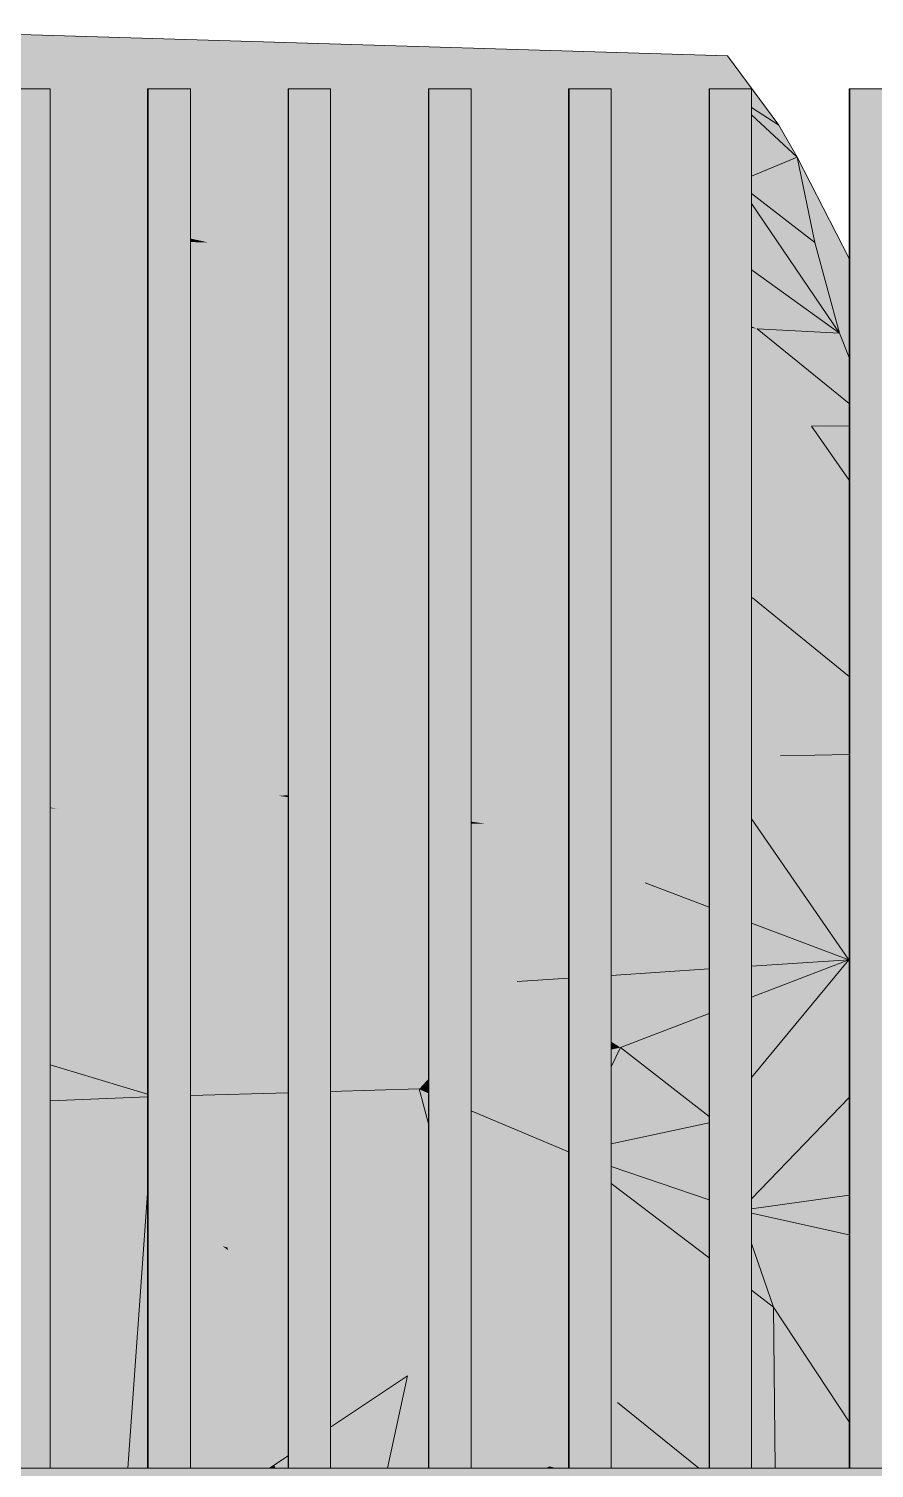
# Model space of a CAD drawing. Header units: millimetres. Extents: x 365175 to 2667127, y -330297 to -162108.
# Drawn here: x 1913420 to 1914021, y -318911 to -317888 of the extents above; entities that cross this region are included whole.
import ezdxf

# ---------------------------------------------------------------- set-up
doc = ezdxf.new("R2010")
doc.units = ezdxf.units.MM
doc.header["$MEASUREMENT"] = 0
doc.layers.add('Cars', color=7, linetype='Continuous')
doc.layers.add('TopoAlt', color=7, linetype='Continuous')

# ---------------------------------------------------------------- blocks, each defined once
blk = doc.blocks.new('Élément de coupe_125_6', base_point=(1445436.1, -319511))
at = {"layer": 'TopoAlt', "linetype": 'Continuous', "lineweight": 0, "true_color": 0x000000}
blk.add_hatch(color=18, dxfattribs=at).paths.add_polyline_path([(1882185.2, -318911), (1882185.2, -319511), (1914672.8, -319511), (1914672.8, -318911)])
at = {"layer": 'TopoAlt', "color": 190, "linetype": 'Continuous', "lineweight": 5, "true_color": 0x8002ff}
blk.add_line((1914672.8, -318911), (1882185.2, -318911), dxfattribs=at)
blk = doc.blocks.new('Élément de coupe_488_6', base_point=(1445436.1, -319511))
at = {"layer": 'Cars', "linetype": 'Continuous', "lineweight": 0, "true_color": 0x000000}
for points in [[(1913279.8, -317888.3), (1913278.1, -317891), (1913916.7, -317907.5)], [(1913278.1, -317916.6), (1913903.5, -317931.3), (1913903.5, -317931), (1913905.9, -317931), (1913278.1, -317891)], [(1913916.7, -317907.5), (1913278.1, -317891), (1913905.9, -317931), (1913914.7, -317931)], [(1913914.7, -317931), (1913933.8, -317931), (1913933.8, -317944.1), (1913953, -317956.7), (1913916.7, -317907.5)], [(1913903.5, -317931.3), (1913278.1, -317916.6), (1913404.7, -317932.7), (1913404.7, -317931), (1913435, -317931), (1913435, -317936.6), (1913504.4, -317945.5), (1913504.4, -317931), (1913534.8, -317931), (1913534.8, -317949.4), (1913604.2, -317958.2), (1913604.2, -317931), (1913634.5, -317931), (1913634.5, -317962.1), (1913704, -317971), (1913704, -317931), (1913734.3, -317931), (1913734.3, -317974.8), (1913803.7, -317983.7), (1913803.7, -317931), (1913834, -317931), (1913834, -317973.4), (1913903.5, -317937.4)], [(1913504.4, -317945.5), (1913435, -317936.6), (1913435, -317950.7), (1913504.4, -317965.8)], [(1913834, -317987.2), (1913903.5, -317995), (1913903.5, -317937.4), (1913834, -317973.4)], [(1913504.4, -317965.8), (1913435, -317950.7), (1913435, -317993.4), (1913504.4, -317999.1)], [(1913534.8, -317972.4), (1913604.2, -317987.5), (1913604.2, -317958.2), (1913534.8, -317949.4)], [(1913953, -317956.7), (1913933.8, -317944.1), (1913933.8, -317949.4), (1913966.1, -317979.5)], [(1913966.1, -317979.5), (1913933.8, -317949.4), (1913933.8, -317993)], [(1913634.5, -317962.1), (1913634.5, -317994), (1913704, -318009.1), (1913704, -317971)], [(1913534.8, -318001.6), (1913604.2, -318007.4), (1913604.2, -317987.5), (1913534.8, -317972.4)], [(1913803.7, -317983.7), (1913734.3, -317974.8), (1913734.3, -318015.7), (1913752.2, -318019.6), (1913803.7, -317989.7)], [(1913933.8, -317993), (1913933.8, -318005.2), (1913978.7, -318040.1), (1913966.1, -317979.5)], [(1914003.2, -318051.5), (1913966.1, -317979.5), (1913978.7, -318040.1), (1914003.2, -318078.4)], [(1913504.4, -317999.1), (1913435, -317993.4), (1913435, -318006.6), (1913504.4, -318018.2)], [(1913634.5, -318009.9), (1913704, -318015.6), (1913704, -318009.1), (1913634.5, -317994)], [(1913803.7, -317989.7), (1913752.2, -318019.6), (1913803.7, -318031)], [(1913834, -317987.2), (1913834, -317998.2), (1913903.5, -318040.9), (1913903.5, -317995)], [(1913534.8, -318023.3), (1913604.2, -318034.8), (1913604.2, -318007.4), (1913534.8, -318001.6)], [(1913834, -318037.7), (1913903.5, -318053.1), (1913903.5, -318040.9), (1913834, -317998.2)], [(1913504.4, -318018.2), (1913435, -318006.6), (1913435, -318015.2), (1913504.4, -318030.6)], [(1913634.5, -318039.9), (1913704, -318051.5), (1913704, -318015.6), (1913634.5, -318009.9)], [(1913978.7, -318040.1), (1913933.8, -318005.2), (1913933.8, -318012.3), (1913996.2, -318104.5)], [(1913996.2, -318104.5), (1913933.8, -318012.3), (1913933.8, -318057), (1913934.3, -318059.9)], [(1913435, -318015.2), (1913435, -318037.7), (1913504.4, -318039.2), (1913504.4, -318030.6)], [(1913534.8, -318023.3), (1913534.8, -318037.3), (1913547.5, -318040.1), (1913604.2, -318045.5), (1913604.2, -318034.8)], [(1913734.3, -318018.1), (1913752.2, -318019.6), (1913734.3, -318015.7)], [(1913734.3, -318018.1), (1913734.3, -318056.5), (1913752.3, -318059.6), (1913752.2, -318019.6)], [(1913752.2, -318019.6), (1913803.7, -318042.4), (1913803.7, -318031)], [(1913803.7, -318042.4), (1913752.2, -318019.6), (1913752.3, -318059.6), (1913803.7, -318071.2)], [(1913435, -318138.4), (1913504.4, -318184.5), (1913504.4, -318039.2), (1913435, -318037.7)], [(1913534.8, -318037.3), (1913534.8, -318039.8), (1913547.5, -318040.1)], [(1913534.8, -318204.6), (1913604.2, -318250.7), (1913604.2, -318164.3), (1913547.5, -318040.1), (1913534.8, -318039.8)], [(1913547.5, -318040.1), (1913604.2, -318164.3), (1913604.2, -318045.5)], [(1913634.5, -318039.9), (1913634.5, -318048.4), (1913704, -318055), (1913704, -318051.5)], [(1913903.5, -318053.1), (1913834, -318037.7), (1913834, -318055.8), (1913903.5, -318086.4)], [(1913978.7, -318040.1), (1913996.2, -318104.5), (1914003.2, -318118.5), (1914003.2, -318092.6)], [(1913978.7, -318040.1), (1914003.2, -318092.6), (1914003.2, -318078.4)], [(1913634.5, -318048.4), (1913634.5, -318230.7), (1913660.8, -318288.2), (1913704, -318180.3), (1913704, -318055)], [(1913734.3, -318057.8), (1913752.3, -318059.6), (1913734.3, -318056.5)], [(1913734.3, -318057.8), (1913734.3, -318104.6), (1913752.3, -318059.6)], [(1913734.3, -318289.4), (1913803.7, -318290.6), (1913803.7, -318125.3), (1913752.3, -318059.6), (1913734.3, -318104.6)], [(1913803.7, -318071.2), (1913752.3, -318059.6), (1913803.7, -318125.3)], [(1913834, -318055.8), (1913834, -318078.1), (1913903.5, -318093.8), (1913903.5, -318086.4)], [(1913933.8, -318057), (1913933.8, -318059.6), (1913934.3, -318059.9)], [(1913933.8, -318059.8), (1913934.3, -318059.9), (1913933.8, -318059.6)], [(1913933.8, -318099.8), (1913937.6, -318101.5), (1913934.3, -318059.9), (1913933.8, -318059.8)], [(1913934.3, -318059.9), (1913937.6, -318101.5), (1913996.2, -318104.5)], [(1913834, -318164.2), (1913903.5, -318253.1), (1913903.5, -318093.8), (1913834, -318078.1)], [(1913933.8, -318100.7), (1913937.6, -318101.5), (1913933.8, -318099.8)], [(1913937.6, -318101.5), (1913933.8, -318100.7), (1913933.8, -318291.9), (1913934.5, -318292.7)], [(1913937.6, -318101.5), (1913934.5, -318292.7), (1913976.3, -318170.6)], [(1914003.2, -318154.5), (1913937.6, -318101.5), (1913976.3, -318170.6), (1914003.2, -318170.5)], [(1913996.2, -318104.5), (1913937.6, -318101.5), (1914003.2, -318154.5), (1914003.2, -318121.9)], [(1913996.2, -318104.5), (1914003.2, -318121.9), (1914003.2, -318118.5)], [(1913435, -318138.4), (1913435, -318292.9), (1913504.4, -318291.4), (1913504.4, -318184.5)], [(1913903.5, -318253.1), (1913834, -318164.2), (1913834, -318291.1), (1913903.5, -318292.2)], [(1913934.5, -318292.7), (1914003.2, -318298.7), (1914003.2, -318229.1), (1913976.3, -318170.6)], [(1913976.3, -318170.6), (1914003.2, -318209), (1914003.2, -318170.5)], [(1913976.3, -318170.6), (1914003.2, -318229.1), (1914003.2, -318209)], [(1913660.8, -318288.2), (1913704, -318288.9), (1913704, -318180.3)], [(1913534.8, -318290.8), (1913604.2, -318289.4), (1913604.2, -318250.7), (1913534.8, -318204.6)], [(1913634.5, -318270.8), (1913660.8, -318288.2), (1913634.5, -318230.7)], [(1913660.8, -318288.2), (1913634.5, -318270.8), (1913634.5, -318288.7)], [(1913534.8, -318406.1), (1913597.6, -318433.3), (1913604.2, -318418.1), (1913604.2, -318289.4), (1913534.8, -318290.8)], [(1913634.5, -318348.5), (1913634.5, -318430.4), (1913704, -318424.9), (1913704, -318305.4), (1913660.8, -318288.2)], [(1913634.5, -318348.5), (1913660.8, -318288.2), (1913634.5, -318288.7)], [(1913660.8, -318288.2), (1913704, -318305.4), (1913704, -318288.9)], [(1913803.7, -318290.6), (1913734.3, -318289.4), (1913734.3, -318317.4), (1913803.7, -318345)], [(1913435, -318363), (1913504.4, -318393), (1913504.4, -318291.4), (1913435, -318292.9)], [(1913834, -318357.1), (1913903.5, -318384.7), (1913903.5, -318292.2), (1913834, -318291.1)], [(1913933.8, -318291.9), (1913933.8, -318292.7), (1913934.5, -318292.7)], [(1913933.8, -318292.7), (1913933.8, -318396.8), (1913954.4, -318404.9), (1913934.5, -318292.7)], [(1913934.5, -318292.7), (1913954.4, -318404.9), (1914003.2, -318403.9), (1914003.2, -318348.5)], [(1913934.5, -318292.7), (1914003.2, -318348.5), (1914003.2, -318298.7)], [(1913734.3, -318317.4), (1913734.3, -318422.4), (1913803.7, -318416.9), (1913803.7, -318345)], [(1913903.5, -318384.7), (1913834, -318357.1), (1913834, -318414.5), (1913903.5, -318409)], [(1913435, -318363), (1913435, -318427.9), (1913504.4, -318430.2), (1913504.4, -318393)], [(1913933.8, -318406.6), (1913954.4, -318404.9), (1913933.8, -318396.8)], [(1913534.8, -318431.2), (1913597.6, -318433.3), (1913534.8, -318406.1)], [(1913834, -318437.1), (1913903.5, -318438.2), (1913903.5, -318409), (1913834, -318414.5)], [(1913933.8, -318406.6), (1913933.8, -318429.6), (1913954.4, -318404.9)], [(1913933.8, -318429.6), (1913933.8, -318438.2), (1914003.2, -318433.9), (1914003.2, -318414.7), (1913954.4, -318404.9)], [(1913954.4, -318404.9), (1914003.2, -318414.7), (1914003.2, -318403.9)], [(1913597.6, -318433.3), (1913604.2, -318432.8), (1913604.2, -318418.1)], [(1913734.3, -318435.5), (1913803.7, -318436.6), (1913803.7, -318416.9), (1913734.3, -318422.4)], [(1913504.4, -318430.2), (1913435, -318427.9), (1913435, -318436.5), (1913504.4, -318442.7)], [(1913534.8, -318445.4), (1913604.2, -318451.6), (1913604.2, -318446.5), (1913597.6, -318433.3), (1913534.8, -318431.2)], [(1913597.6, -318433.3), (1913604.2, -318433.4), (1913604.2, -318432.8)], [(1913604.2, -318433.4), (1913597.6, -318433.3), (1913604.2, -318433.6)], [(1913597.6, -318433.3), (1913604.2, -318434.2), (1913604.2, -318433.6)], [(1913597.6, -318433.3), (1913604.2, -318446.5), (1913604.2, -318434.2)], [(1913634.5, -318433.9), (1913704, -318435), (1913704, -318424.9), (1913634.5, -318430.4)], [(1913634.5, -318433.9), (1913634.5, -318434.6), (1913704, -318437.1), (1913704, -318435)], [(1913933.8, -318438.2), (1913933.8, -318449.5), (1914002.9, -318549.8), (1914003.2, -318549.2), (1914003.2, -318433.9)], [(1913435, -318436.5), (1913435, -318441.6), (1913441, -318442.3), (1913504.4, -318446), (1913504.4, -318442.7)], [(1913435, -318442), (1913441, -318442.3), (1913435, -318441.6)], [(1913435, -318469.9), (1913504.4, -318485.9), (1913504.4, -318472.8), (1913441, -318442.3), (1913435, -318442)], [(1913441, -318442.3), (1913504.4, -318472.8), (1913504.4, -318446)], [(1913634.5, -318434.6), (1913634.5, -318438.3), (1913704, -318447.6), (1913704, -318437.1)], [(1913634.5, -318438.3), (1913634.5, -318452.1), (1913704, -318452.7), (1913704, -318447.6)], [(1913734.3, -318435.5), (1913734.3, -318438.1), (1913803.7, -318440.6), (1913803.7, -318436.6)], [(1913734.3, -318438.1), (1913734.3, -318451.6), (1913744.8, -318453.1), (1913803.7, -318448.8), (1913803.7, -318440.6)], [(1913903.5, -318438.2), (1913834, -318437.1), (1913834, -318441.7), (1913880.6, -318443.3), (1913903.5, -318441)], [(1913834, -318446.7), (1913880.6, -318443.3), (1913834, -318441.7)], [(1913834, -318446.7), (1913834, -318486.2), (1913858.1, -318495.1), (1913880.6, -318443.3)], [(1913858.1, -318495.1), (1913903.5, -318457.5), (1913903.5, -318441), (1913880.6, -318443.3)], [(1913534.8, -318447.7), (1913604.2, -318451.7), (1913604.2, -318451.6), (1913534.8, -318445.4)], [(1913604.2, -318451.7), (1913534.8, -318447.7), (1913534.8, -318487.3), (1913557.1, -318498), (1913604.2, -318454.3)], [(1913557.1, -318498), (1913604.2, -318497.6), (1913604.2, -318454.3)], [(1913634.5, -318452.1), (1913634.5, -318456.6), (1913704, -318468.6), (1913704, -318452.7)], [(1913734.3, -318453), (1913744.8, -318453.1), (1913734.3, -318451.6)], [(1913734.3, -318453), (1913734.3, -318473.8), (1913803.7, -318485.8), (1913803.7, -318474.9), (1913744.8, -318453.1)], [(1913803.7, -318448.8), (1913744.8, -318453.1), (1913803.7, -318474.9)], [(1913933.8, -318449.5), (1913933.8, -318523.7), (1914002.9, -318549.8)], [(1913704, -318468.6), (1913634.5, -318456.6), (1913634.5, -318497.3), (1913704, -318496.6)], [(1913858.1, -318495.1), (1913903.5, -318512.3), (1913903.5, -318457.5)], [(1913435, -318492.7), (1913504.4, -318495.7), (1913504.4, -318485.9), (1913435, -318469.9)], [(1913734.3, -318496.3), (1913803.7, -318495.7), (1913803.7, -318485.8), (1913734.3, -318473.8)], [(1913435, -318549.1), (1913504.4, -318579), (1913504.4, -318495.7), (1913435, -318492.7)], [(1913534.8, -318492.9), (1913557.1, -318498), (1913534.8, -318487.3)], [(1913534.8, -318497.1), (1913557.1, -318498), (1913534.8, -318492.9)], [(1913834, -318491), (1913858.1, -318495.1), (1913834, -318486.2)], [(1913834, -318495.4), (1913858.1, -318495.1), (1913834, -318491)], [(1913834, -318513.7), (1913858.1, -318495.1), (1913834, -318495.4)], [(1913834, -318513.7), (1913834, -318560.9), (1913903.5, -318556.3), (1913903.5, -318512.3), (1913858.1, -318495.1)], [(1913534.8, -318558.2), (1913557.1, -318498), (1913534.8, -318497.1)], [(1913534.8, -318558.2), (1913534.8, -318586.4), (1913604.2, -318580.1), (1913604.2, -318513.1), (1913557.1, -318498)], [(1913557.1, -318498), (1913604.2, -318513.1), (1913604.2, -318497.6)], [(1913704, -318496.6), (1913634.5, -318497.3), (1913634.5, -318522.9), (1913704, -318545.1)], [(1913734.3, -318554.8), (1913767, -318565.3), (1913803.7, -318537), (1913803.7, -318495.7), (1913734.3, -318496.3)], [(1913634.5, -318522.9), (1913634.5, -318577.3), (1913704, -318571), (1913704, -318545.1)], [(1913933.8, -318554.3), (1914002.9, -318549.8), (1913933.8, -318523.7)], [(1913767, -318565.3), (1913803.7, -318562.9), (1913803.7, -318537)], [(1913435, -318549.1), (1913435, -318584.9), (1913504.4, -318586.8), (1913504.4, -318579)], [(1913734.3, -318554.8), (1913734.3, -318568.2), (1913767, -318565.3)], [(1913834, -318608), (1913840.6, -318612.1), (1913903.5, -318588), (1913903.5, -318556.3), (1913834, -318560.9)], [(1913933.8, -318576.3), (1913933.8, -318633.5), (1914002.9, -318549.8)], [(1913933.8, -318633.5), (1913933.8, -318657.3), (1914003.2, -318637.1), (1914003.2, -318551.7), (1914002.9, -318549.8)], [(1913933.8, -318576.3), (1914002.9, -318549.8), (1913933.8, -318554.3)], [(1914002.9, -318549.8), (1914003.2, -318549.6), (1914003.2, -318549.2)], [(1914002.9, -318549.8), (1914003.2, -318549.9), (1914003.2, -318549.6)], [(1914002.9, -318549.8), (1914003.2, -318551.7), (1914003.2, -318549.9)], [(1913734.3, -318601.1), (1913767, -318565.3), (1913734.3, -318568.2)], [(1913734.3, -318633.9), (1913803.7, -318619.7), (1913803.7, -318588.7), (1913767, -318565.3), (1913734.3, -318601.1)], [(1913803.7, -318562.9), (1913767, -318565.3), (1913803.7, -318588.7)], [(1913704, -318571), (1913634.5, -318577.3), (1913634.5, -318621.8), (1913697.5, -318641.5), (1913704, -318634.4)], [(1913435, -318624.5), (1913504.4, -318645.2), (1913504.4, -318586.8), (1913435, -318584.9)], [(1913604.2, -318580.1), (1913534.8, -318586.4), (1913534.8, -318590.7), (1913604.2, -318612.4)], [(1913534.8, -318590.7), (1913534.8, -318646.2), (1913604.2, -318644.2), (1913604.2, -318612.4)], [(1913840.6, -318612.1), (1913903.5, -318661.2), (1913903.5, -318588)], [(1913834, -318608), (1913834, -318613.5), (1913840.6, -318612.1)], [(1913834, -318625.8), (1913834, -318680.5), (1913903.5, -318665.7), (1913903.5, -318661.2), (1913840.6, -318612.1)], [(1913834, -318613.5), (1913834, -318625.8), (1913840.6, -318612.1)], [(1913435, -318624.5), (1913435, -318649.9), (1913504.4, -318647.2), (1913504.4, -318645.2)], [(1913634.5, -318621.8), (1913634.5, -318643.3), (1913697.5, -318641.5)], [(1913803.7, -318619.7), (1913734.3, -318633.9), (1913734.3, -318657), (1913803.7, -318686.1)], [(1913704, -318634.4), (1913697.5, -318641.5), (1913704, -318640.2)], [(1913933.8, -318657.3), (1913933.8, -318719.6), (1914003.2, -318647.6), (1914003.2, -318637.1)], [(1913435, -318696.5), (1913504.3, -318715.9), (1913504.4, -318714.3), (1913504.4, -318647.2), (1913435, -318649.9)], [(1913534.8, -318646.2), (1913534.8, -318653.7), (1913604.2, -318672.7), (1913604.2, -318644.2)], [(1913634.5, -318643.3), (1913634.5, -318681), (1913704, -318700), (1913704, -318666.2), (1913697.5, -318641.5)], [(1913697.5, -318641.5), (1913704, -318644.2), (1913704, -318640.2)], [(1913697.5, -318641.5), (1913704, -318666.2), (1913704, -318644.2)], [(1913933.8, -318719.6), (1913933.8, -318726.8), (1914003.2, -318717), (1914003.2, -318647.6)], [(1913534.8, -318714), (1913604.2, -318709.6), (1913604.2, -318672.7), (1913534.8, -318653.7)], [(1913734.3, -318657), (1913734.3, -318699), (1913803.7, -318686.9), (1913803.7, -318686.1)], [(1913834, -318680.5), (1913834, -318696.6), (1913903.5, -318720.4), (1913903.5, -318665.7)], [(1913634.5, -318681), (1913634.5, -318707.6), (1913704, -318703.2), (1913704, -318700)], [(1913734.3, -318699), (1913734.3, -318758.8), (1913790.1, -318910), (1913803.7, -318705.3), (1913803.7, -318686.9)], [(1913435, -318718.1), (1913504.3, -318715.9), (1913435, -318696.5)], [(1913834, -318696.6), (1913834, -318708.8), (1913903.5, -318761.6), (1913903.5, -318720.4)], [(1913534.8, -318737.3), (1913604.2, -318785.8), (1913604.2, -318709.6), (1913534.8, -318714)], [(1913634.5, -318807.1), (1913689.2, -318845.3), (1913704, -318758.6), (1913704, -318703.2), (1913634.5, -318707.6)], [(1913790.1, -318910), (1913803.7, -318897.1), (1913803.7, -318705.3)], [(1913834, -318708.8), (1913834, -318841.2), (1913838.4, -318864.2), (1913903.5, -318824.5), (1913903.5, -318761.6)], [(1913435, -318718.1), (1913435, -318911), (1913490.3, -318911), (1913504.3, -318715.9)], [(1913490.3, -318911), (1913504.4, -318911), (1913504.4, -318716), (1913504.3, -318715.9)], [(1913504.4, -318714.3), (1913504.3, -318715.9), (1913504.4, -318715.9)], [(1913504.4, -318715.9), (1913504.3, -318715.9), (1913504.4, -318716)], [(1913933.8, -318726.8), (1913933.8, -318729.8), (1914003.2, -318745.3), (1914003.2, -318717)], [(1913933.8, -318729.8), (1913933.8, -318751.3), (1913949.4, -318796.5), (1914003.2, -318783.7), (1914003.2, -318745.3)], [(1913435, -318812.3), (1913458.2, -318911), (1913490.3, -318911), (1913495.1, -318844.3), (1913470.3, -318738.6), (1913442.1, -318735.3), (1913435, -318747.9)], [(1913534.8, -318911), (1913591, -318911), (1913604.2, -318902.2), (1913604.2, -318785.8), (1913534.8, -318737.3)], [(1913534.8, -318748.7), (1913534.8, -318860.4), (1913545.7, -318911), (1913591, -318911), (1913594.5, -318908.6), (1913561.6, -318756), (1913557.7, -318753.3)], [(1913561.1, -318754.1), (1913557.7, -318753.3), (1913561.6, -318756)], [(1913689.2, -318845.3), (1913704, -318854.8), (1913704, -318758.6)], [(1913734.3, -318758.8), (1913734.3, -318874.2), (1913790.1, -318910)], [(1913933.8, -318751.3), (1913933.8, -318784.6), (1913949.4, -318796.5)], [(1913634.5, -318807.1), (1913662.4, -318826.6), (1913648.5, -318775.6), (1913634.5, -318772.1)], [(1913933.8, -318784.6), (1913933.8, -318806.1), (1913949.4, -318796.5)], [(1913949.4, -318796.5), (1914003.2, -318878), (1914003.2, -318783.7)], [(1913703.9, -318854.7), (1913704, -318854.8), (1913704, -318800.8), (1913694.5, -318817.6)], [(1913734.3, -318874.2), (1913757.5, -318889.1), (1913734.8, -318799.1), (1913734.3, -318799)], [(1913933.8, -318911), (1913950.5, -318911), (1913949.4, -318796.5), (1913933.8, -318806.1)], [(1913949.4, -318796.5), (1913950.5, -318911), (1914003.2, -318911), (1914003.2, -318878)], [(1913634.5, -318881.9), (1913689.2, -318845.3), (1913634.5, -318807.1)], [(1913634.5, -318807.1), (1913634.5, -318881.9), (1913669.3, -318858.6), (1913662.4, -318826.6)], [(1913791.6, -318821.6), (1913778.3, -318845.4), (1913791.2, -318894.3), (1913795.9, -318823.4)], [(1913795.9, -318823.4), (1913791.2, -318894.3), (1913794.9, -318905.5), (1913803.7, -318897.1), (1913803.7, -318824.7)], [(1913903.5, -318824.5), (1913838.4, -318864.2), (1913896.3, -318911), (1913903.5, -318911)], [(1913834, -318841.2), (1913834, -318868.3), (1913838.4, -318864.2)], [(1913872.9, -318892), (1913896.3, -318911), (1913903.5, -318911), (1913903.5, -318846.5), (1913880.6, -318840.4), (1913865.8, -318866.7)], [(1913495.1, -318844.3), (1913490.3, -318911), (1913504.4, -318911), (1913504.4, -318887.8)], [(1913634.5, -318911), (1913674.9, -318911), (1913689.2, -318845.3), (1913634.5, -318881.9)], [(1913674.9, -318911), (1913704, -318911), (1913704, -318854.8), (1913689.2, -318845.3)], [(1913634.5, -318911), (1913674.9, -318911), (1913678.9, -318892.4), (1913669.3, -318858.6), (1913634.5, -318881.9)], [(1913704, -318855), (1913704, -318854.8), (1913703.9, -318854.7)], [(1913834, -318911), (1913896.3, -318911), (1913838.4, -318864.2), (1913834, -318868.3)], [(1913966.3, -318864.9), (1913952.2, -318890), (1913957.7, -318911), (1914000.8, -318911), (1913991.2, -318873.9)], [(1913734.3, -318911), (1913787.9, -318911), (1913790.1, -318910), (1913734.3, -318874.2)], [(1913734.3, -318911), (1913762.5, -318911), (1913757.5, -318889.1), (1913734.3, -318874.2)], [(1913834, -318911), (1913843.3, -318911), (1913834, -318875.4)], [(1913678.9, -318892.4), (1913674.9, -318911), (1913683.2, -318911)], [(1913877.8, -318911), (1913896.3, -318911), (1913872.9, -318892)], [(1913591, -318911), (1913604.2, -318911), (1913604.2, -318902.2)], [(1913790.1, -318910), (1913793.8, -318911), (1913803.7, -318911), (1913803.7, -318897.1)], [(1913803.7, -318897.1), (1913794.9, -318905.5), (1913796.3, -318911), (1913803.7, -318911)], [(1913594.5, -318908.6), (1913591, -318911), (1913595.2, -318911)], [(1913790.1, -318910), (1913787.9, -318911), (1913790.5, -318911)], [(1913790.1, -318910), (1913790.5, -318911), (1913793.8, -318911)]]:
    blk.add_hatch(color=18, dxfattribs=at).paths.add_polyline_path(points)
at = {"layer": 'Cars', "color": 7, "linetype": 'Continuous', "lineweight": 5}
for p, q in [((1913916.7, -317907.5), (1913279.8, -317888.3)), ((1913953, -317956.7), (1913916.7, -317907.5)), ((1913953, -317956.7), (1913933.8, -317944.1)), ((1913966.1, -317979.5), (1913933.8, -317949.4)), ((1913953, -317956.7), (1913966.1, -317979.5)), ((1913966.1, -317979.5), (1913933.8, -317993)), ((1914003.2, -318051.5), (1913966.1, -317979.5)), ((1913978.7, -318040.1), (1913966.1, -317979.5)), ((1913978.7, -318040.1), (1913933.8, -318005.2)), ((1913996.2, -318104.5), (1913933.8, -318012.3)), ((1913996.2, -318104.5), (1913978.7, -318040.1)), ((1913996.2, -318104.5), (1913934.3, -318059.9)), ((1914003.2, -318154.5), (1913937.6, -318101.5)), ((1913996.2, -318104.5), (1913937.6, -318101.5)), ((1914003.2, -318121.9), (1913996.2, -318104.5)), ((1914003.2, -318170.5), (1913976.3, -318170.6)), ((1914003.2, -318209), (1913976.3, -318170.6)), ((1914003.2, -318348.5), (1913934.5, -318292.7)), ((1914003.2, -318403.9), (1913954.4, -318404.9)), ((1914002.9, -318549.8), (1913933.8, -318449.5)), ((1913903.5, -318512.3), (1913858.1, -318495.1)), ((1914002.9, -318549.8), (1913933.8, -318523.7)), ((1913903.5, -318556.3), (1913834, -318560.9)), ((1913933.8, -318633.5), (1914002.9, -318549.8)), ((1914002.9, -318549.8), (1913933.8, -318576.3)), ((1914002.9, -318549.8), (1913933.8, -318554.3)), ((1914003.2, -318549.2), (1914002.9, -318549.8)), ((1914003.2, -318549.6), (1914002.9, -318549.8)), ((1914003.2, -318549.9), (1914002.9, -318549.8)), ((1913803.7, -318562.9), (1913767, -318565.3)), ((1913903.5, -318588), (1913840.6, -318612.1)), ((1913834, -318625.8), (1913840.6, -318612.1)), ((1913903.5, -318661.2), (1913840.6, -318612.1)), ((1913504.4, -318645.2), (1913435, -318624.5)), ((1913504.4, -318647.2), (1913435, -318649.9)), ((1913604.2, -318644.2), (1913534.8, -318646.2)), ((1913697.5, -318641.5), (1913634.5, -318643.3)), ((1913704, -318644.2), (1913697.5, -318641.5)), ((1913704, -318666.2), (1913697.5, -318641.5)), ((1913933.8, -318719.6), (1914003.2, -318647.6)), ((1913803.7, -318686.1), (1913734.3, -318657)), ((1913903.5, -318665.7), (1913834, -318680.5)), ((1913903.5, -318720.4), (1913834, -318696.6)), ((1913903.5, -318761.6), (1913834, -318708.8)), ((1913504.3, -318715.9), (1913490.3, -318911)), ((1914003.2, -318717), (1913933.8, -318726.8)), ((1914003.2, -318745.3), (1913933.8, -318729.8)), ((1913949.4, -318796.5), (1913933.8, -318751.3)), ((1913949.4, -318796.5), (1913933.8, -318784.6)), ((1914003.2, -318878), (1913949.4, -318796.5)), ((1913949.4, -318796.5), (1913950.5, -318911)), ((1913689.2, -318845.3), (1913634.5, -318881.9)), ((1913674.9, -318911), (1913689.2, -318845.3)), ((1913896.3, -318911), (1913838.4, -318864.2)), ((1913604.2, -318902.2), (1913591, -318911)), ((1913787.9, -318911), (1913790.1, -318910)), ((1913790.5, -318911), (1913790.1, -318910)), ((1913793.8, -318911), (1913790.1, -318910))]:
    blk.add_line(p, q, dxfattribs=at)
blk = doc.blocks.new('Élément de coupe_503_6', base_point=(1445436.1, -319511))
at = {"linetype": 'Continuous', "lineweight": 0, "true_color": 0x000000}
for points in [[(1913404.7, -318911), (1913405, -318911), (1913405, -317931), (1913404.7, -317931)], [(1913404.7, -318911), (1913405, -318911), (1913405, -317931), (1913404.7, -317931)], [(1913405, -318911), (1913435, -318911), (1913435, -317931), (1913405, -317931)]]:
    blk.add_hatch(color=18, dxfattribs=at).paths.add_polyline_path(points)
at = {"color": 18, "linetype": 'Continuous', "lineweight": 5, "true_color": 0x330000}
for p, q in [((1913404.7, -317931), (1913405, -317931)), ((1913404.7, -318911), (1913404.7, -317931)), ((1913405, -317931), (1913435, -317931)), ((1913405, -318911), (1913405, -317931)), ((1913435, -318911), (1913435, -317931))]:
    blk.add_line(p, q, dxfattribs=at)
blk = doc.blocks.new('Élément de coupe_504_6', base_point=(1445436.1, -319511))
at = {"linetype": 'Continuous', "lineweight": 0, "true_color": 0x000000}
for points in [[(1913504.4, -318911), (1913504.8, -318911), (1913504.8, -317931), (1913504.4, -317931)], [(1913504.4, -318911), (1913504.8, -318911), (1913504.8, -317931), (1913504.4, -317931)], [(1913504.8, -318911), (1913534.8, -318911), (1913534.8, -317931), (1913504.8, -317931)]]:
    blk.add_hatch(color=18, dxfattribs=at).paths.add_polyline_path(points)
at = {"color": 18, "linetype": 'Continuous', "lineweight": 5, "true_color": 0x330000}
for p, q in [((1913504.4, -317931), (1913504.8, -317931)), ((1913504.4, -318911), (1913504.4, -317931)), ((1913504.8, -317931), (1913534.8, -317931)), ((1913504.8, -318911), (1913504.8, -317931)), ((1913534.8, -318911), (1913534.8, -317931))]:
    blk.add_line(p, q, dxfattribs=at)
blk = doc.blocks.new('Élément de coupe_505_6', base_point=(1445436.1, -319511))
at = {"linetype": 'Continuous', "lineweight": 0, "true_color": 0x000000}
for points in [[(1913604.2, -318911), (1913604.5, -318911), (1913604.5, -317931), (1913604.2, -317931)], [(1913604.2, -318911), (1913604.5, -318911), (1913604.5, -317931), (1913604.2, -317931)], [(1913604.5, -318911), (1913634.5, -318911), (1913634.5, -317931), (1913604.5, -317931)]]:
    blk.add_hatch(color=18, dxfattribs=at).paths.add_polyline_path(points)
at = {"color": 18, "linetype": 'Continuous', "lineweight": 5, "true_color": 0x330000}
for p, q in [((1913604.2, -317931), (1913604.5, -317931)), ((1913604.2, -318911), (1913604.2, -317931)), ((1913604.5, -317931), (1913634.5, -317931)), ((1913604.5, -318911), (1913604.5, -317931)), ((1913634.5, -318911), (1913634.5, -317931))]:
    blk.add_line(p, q, dxfattribs=at)
blk = doc.blocks.new('Élément de coupe_506_6', base_point=(1445436.1, -319511))
at = {"linetype": 'Continuous', "lineweight": 0, "true_color": 0x000000}
for points in [[(1913704, -318911), (1913704.3, -318911), (1913704.3, -317931), (1913704, -317931)], [(1913704, -318911), (1913704.3, -318911), (1913704.3, -317931), (1913704, -317931)], [(1913704.3, -318911), (1913734.3, -318911), (1913734.3, -317931), (1913704.3, -317931)]]:
    blk.add_hatch(color=18, dxfattribs=at).paths.add_polyline_path(points)
at = {"color": 18, "linetype": 'Continuous', "lineweight": 5, "true_color": 0x330000}
for p, q in [((1913704, -317931), (1913704.3, -317931)), ((1913704, -318911), (1913704, -317931)), ((1913704.3, -317931), (1913734.3, -317931)), ((1913704.3, -318911), (1913704.3, -317931)), ((1913734.3, -318911), (1913734.3, -317931))]:
    blk.add_line(p, q, dxfattribs=at)
blk = doc.blocks.new('Élément de coupe_507_6', base_point=(1445436.1, -319511))
at = {"linetype": 'Continuous', "lineweight": 0, "true_color": 0x000000}
for points in [[(1913803.7, -318911), (1913804, -318911), (1913804, -317931), (1913803.7, -317931)], [(1913803.7, -318911), (1913804, -318911), (1913804, -317931), (1913803.7, -317931)], [(1913804, -318911), (1913834, -318911), (1913834, -317931), (1913804, -317931)]]:
    blk.add_hatch(color=18, dxfattribs=at).paths.add_polyline_path(points)
at = {"color": 18, "linetype": 'Continuous', "lineweight": 5, "true_color": 0x330000}
for p, q in [((1913803.7, -317931), (1913804, -317931)), ((1913803.7, -318911), (1913803.7, -317931)), ((1913804, -317931), (1913834, -317931)), ((1913804, -318911), (1913804, -317931)), ((1913834, -318911), (1913834, -317931))]:
    blk.add_line(p, q, dxfattribs=at)
blk = doc.blocks.new('Élément de coupe_508_6', base_point=(1445436.1, -319511))
at = {"linetype": 'Continuous', "lineweight": 0, "true_color": 0x000000}
for points in [[(1913903.5, -318911), (1913903.8, -318911), (1913903.8, -317931), (1913903.5, -317931)], [(1913903.5, -318911), (1913903.8, -318911), (1913903.8, -317931), (1913903.5, -317931)], [(1913903.8, -318911), (1913933.8, -318911), (1913933.8, -317931), (1913903.8, -317931)]]:
    blk.add_hatch(color=18, dxfattribs=at).paths.add_polyline_path(points)
at = {"color": 18, "linetype": 'Continuous', "lineweight": 5, "true_color": 0x330000}
for p, q in [((1913903.5, -317931), (1913903.8, -317931)), ((1913903.5, -318911), (1913903.5, -317931)), ((1913903.8, -317931), (1913933.8, -317931)), ((1913903.8, -318911), (1913903.8, -317931)), ((1913933.8, -318911), (1913933.8, -317931))]:
    blk.add_line(p, q, dxfattribs=at)
blk = doc.blocks.new('Élément de coupe_509_6', base_point=(1445436.1, -319511))
at = {"linetype": 'Continuous', "lineweight": 0, "true_color": 0x000000}
for points in [[(1914003.2, -318911), (1914003.6, -318911), (1914003.6, -317931), (1914003.2, -317931)], [(1914003.2, -318911), (1914003.6, -318911), (1914003.6, -317931), (1914003.2, -317931)], [(1914003.6, -318911), (1914033.6, -318911), (1914033.6, -317931), (1914003.6, -317931)]]:
    blk.add_hatch(color=18, dxfattribs=at).paths.add_polyline_path(points)
at = {"color": 18, "linetype": 'Continuous', "lineweight": 5, "true_color": 0x330000}
for p, q in [((1914003.2, -317931), (1914003.6, -317931)), ((1914003.2, -318911), (1914003.2, -317931)), ((1914003.6, -317931), (1914033.6, -317931)), ((1914003.6, -318911), (1914003.6, -317931)), ((1914033.6, -318911), (1914033.6, -317931))]:
    blk.add_line(p, q, dxfattribs=at)

msp = doc.modelspace()

# ---------------------------------------------------------------- block references
at = {"lineweight": 0}
for name in ['Élément de coupe_503_6', 'Élément de coupe_504_6', 'Élément de coupe_505_6', 'Élément de coupe_506_6', 'Élément de coupe_507_6', 'Élément de coupe_508_6', 'Élément de coupe_509_6']:
    msp.add_blockref(name, (1445436.05, -319510.981), dxfattribs=at)
at = {"layer": 'Cars', "lineweight": 0}
msp.add_blockref('Élément de coupe_488_6', (1445436.05, -319510.981), dxfattribs=at)
at = {"layer": 'TopoAlt', "lineweight": 0}
msp.add_blockref('Élément de coupe_125_6', (1445436.05, -319510.981), dxfattribs=at)

doc.saveas('drawing.dxf')
